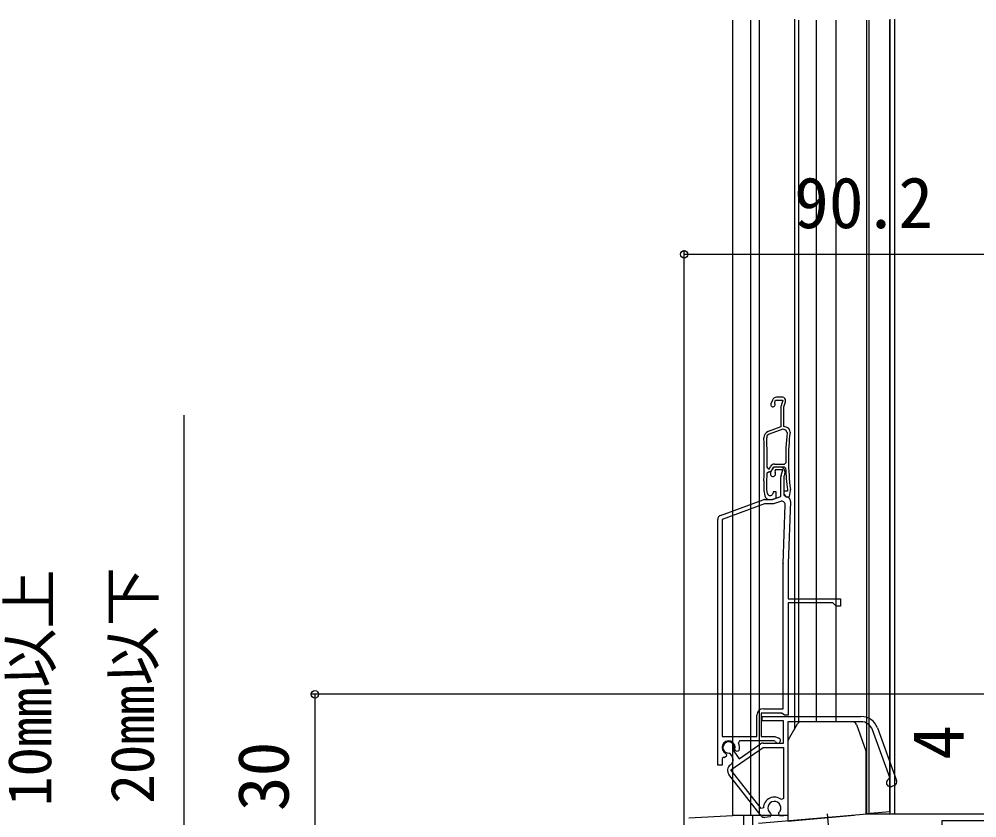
# Model space of a CAD drawing. Units: millimetres, scale not verified. Extents: x -700 to 700, y -1043 to 1038.
# Drawn here: x -587.9 to -368, y 48.1 to 231.5 of the extents above; entities that cross this region are included whole.
import ezdxf
from ezdxf.enums import TextEntityAlignment as Align

# ---------------------------------------------------------------- set-up
doc = ezdxf.new("R2010")
doc.units = ezdxf.units.MM
doc.header["$LTSCALE"] = 6
for name, color, linetype in [('0-2_YKK_11', 7, 'Continuous'), ('0-3_YKK_11E', 7, 'Continuous'), ('0-4_YKK_12', 2, 'Continuous'), ('0-5_YKK_13', 4, 'Continuous'), ('0-7_YKK_D', 6, 'Continuous')]:
    doc.layers.add(name, color=color, linetype=linetype)
doc.styles.add('ＭＳ ゴシック', font='')
doc.styles.get('ＭＳ ゴシック').set_extended_font_data('MS Gothic')

msp = doc.modelspace()

# ---------------------------------------------------------------- linework, layer by layer
at = {"layer": '0-2_YKK_11'}
msp.add_lwpolyline([(-376.005, -33.997), (-376.005, 47.503), (-362.005, 47.503), (-362.005, 46.503), (-361.005, 46.503), (-361.005, 47.503), (-346.463, 47.503), (-346.28, 47.623), (-345.73, 47.623), (-345.547, 47.503), (-337.005, 47.503), (-337.005, 46.503), (-336.005, 46.503), (-336.005, 47.503), (-327.005, 47.503), (-327.005, 46.503), (-326.005, 46.503), (-326.005, 50.003), (-327.005, 50.003), (-327.005, 49.003), (-346.005, 49.003), (-393.216, 49.003), (-418.152, 46.821)], dxfattribs=at)
at = {"layer": '0-3_YKK_11E'}
for p, q in [((-414.958, 144.053), (-415.275, 143.182)), ((-412.706, 144.711), (-414.019, 144.711)), ((-412.545, 137.353), (-415.726, 136.195)), ((-415.349, 127.364), (-414.991, 128.133)), ((-414.084, 128.711), (-413.25, 128.711)), ((-416.89, 123.325), (-416.663, 122.037)), ((-426.848, 117.592), (-417.071, 121.15)), ((-415.679, 121.211), (-415.182, 121.211)), ((-412.503, 106.569), (-412.033, 120.022)), ((-410.806, 120.776), (-411.304, 106.527)), ((-427.506, 60.211), (-427.506, 116.652)), ((-417.306, 71.411), (-394.606, 71.411)), ((-390.848, 68.779), (-386.46, 56.723)), ((-424.617, 60.261), (-424.613, 60.264)), ((-417.54, 48.639), (-424.939, 58.109)), ((-386.998, 55.57), (-387.562, 55.365))]:
    msp.add_line(p, q, dxfattribs=at)
for points in [[(-414.378, 143.271), (-414.404, 143.529), (-414.229, 144.011), (-412.569, 144.011), (-412.96, 142.764)], [(-411.558, 137.739), (-412.306, 138.011), (-412.306, 142.511), (-411.942, 143.672)], [(-413.006, 142.465), (-413.006, 137.93), (-415.916, 136.871)], [(-411.571, 136.593), (-411.897, 137.117), (-412.545, 137.353)], [(-416.185, 128.565), (-415.885, 128.261), (-415.633, 128.261), (-415.389, 128.783)], [(-416.156, 127.317), (-415.856, 127.611), (-415.728, 127.611)], [(-415.003, 128.073), (-414.706, 128.711), (-412.215, 128.711), (-411.915, 128.422)], [(-414.483, 129.361), (-412.198, 129.361), (-411.898, 129.665)], [(-412.96, 126.764), (-412.569, 128.011), (-414.276, 128.011), (-414.374, 127.799), (-414.337, 127.485)], [(-416.905, 125.516), (-416.906, 125.506), (-416.906, 123.498)], [(-416.729, 121.211), (-414.906, 121.211), (-413.006, 121.902), (-413.006, 126.465)], [(-416.053, 122.607), (-416.206, 123.472), (-416.206, 125.494), (-416.205, 125.504)], [(-412.105, 127.152), (-412.306, 126.511), (-412.306, 122.311), (-411.806, 121.811)], [(-411.508, 123.472), (-411.51, 123.382), (-411.51, 123.111), (-412.306, 123.111), (-412.306, 122.498), (-411.674, 121.745), (-411.059, 121.91), (-410.821, 123.261)], [(-414.84, 121.271), (-414.106, 121.538), (-414.106, 123.011), (-414.756, 123.011), (-414.884, 122.55)], [(-413.106, 120.801), (-414.729, 120.211), (-416.729, 120.211), (-426.506, 116.652)], [(-426.506, 116.652), (-426.506, 66.811), (-418.506, 66.811), (-418.506, 71.711)], [(-411.306, 106.423), (-411.306, 98.411), (-399.306, 98.411), (-399.306, 96.711), (-400.306, 96.711), (-401.106, 97.511), (-411.306, 97.511), (-411.306, 71.711), (-412.206, 71.711), (-412.501, 71.961), (-412.797, 72.211), (-417.506, 72.211), (-417.506, 66.811), (-414.424, 66.811), (-413.5, 66.475)], [(-417.006, 73.211), (-412.506, 73.211), (-412.506, 106.423)], [(-417.09, 65.311), (-412.406, 65.311), (-412.406, 70.411), (-417.306, 70.411), (-417.306, 71.411)], [(-394.606, 70.211), (-411.406, 70.211), (-411.406, 48.718), (-413.21, 48.56), (-413.488, 48.957), (-413.452, 49.343)], [(-388.177, 57.056), (-387.998, 57.441), (-391.975, 68.368)], [(-417.005, 50.446), (-417.542, 50.265), (-424.475, 59.14), (-417.09, 64.311), (-412.406, 64.311)], [(-423.827, 63.761), (-423.801, 63.462), (-422.565, 61.698), (-417.664, 65.13)], [(-422.617, 63.573), (-423.03, 63.39), (-423.397, 63.561), (-423.559, 63.912)], [(-414.243, 65.644), (-414.512, 65.811), (-422.476, 65.811), (-422.747, 65.382)], [(-412.406, 64.311), (-412.406, 52.555), (-412.898, 52.326)], [(-426.077, 62.052), (-426.506, 61.781), (-426.506, 60.211), (-427.506, 60.211)], [(-425.63, 62.947), (-425.465, 62.596), (-425.57, 62.206), (-425.976, 62.007)], [(-424.245, 62.353), (-424.62, 62.889), (-424.892, 63.016)], [(-415.357, 49.176), (-415.256, 48.802), (-415.46, 48.363), (-416.665, 48.258)]]:
    msp.add_lwpolyline(points, dxfattribs=at)
for centre, radius, start, end in [((-414.806, 143.011), 0.5, 159.99999, 31.31778), ((-414.019, 143.711), 1, 90.00001, 159.99998), ((-412.706, 143.911), 0.8, 342.61665, 90), ((-412.006, 142.465), 1, 162.61662, 179.99999), ((-415.403, 135.461), 1.5, 110.00002, 181.87259), ((-356.254, 130.511), 55.65, 173.72569, 180.87047), ((-411.9, 136.799), 1, 353.55258, 69.99999), ((-356.255, 130.511), 55, 173.55257, 187.25967), ((-566.823, 130.511), 150, 358.09169, 1.87259), ((-415.453, 135.443), 0.8, 110.00002, 181.8664), ((-566.823, 130.511), 150.651, 359.25983, 1.86639), ((-415.728, 128.411), 0.8, 269.99995, 334.99995), ((-414.483, 128.361), 1, 90.00001, 155.00001), ((-414.084, 127.711), 1, 90.00001, 155.00001), ((-413.25, 127.511), 1.2, 342.61664, 89.99999), ((-356.254, 130.511), 55.7, 182.1491, 187.25965), ((-566.826, 130.511), 150.704, 358.09614, 358.78569), ((-414.806, 127.111), 0.6, 155.00001, 38.61222), ((-412.006, 126.465), 1, 162.61662, 179.99999), ((-415.906, 123.498), 1, 179.99989, 189.9999), ((-411.806, 123.434), 1, 349.99998, 7.25965), ((-416.729, 120.211), 1, 89.99994, 109.99995), ((-415.679, 122.211), 1, 190.00001, 269.99999), ((-415.462, 122.711), 0.6, 190, 344.42221), ((-415.182, 122.211), 1, 269.99994, 289.99995), ((-411.806, 120.811), 1, 358.00002, 90.00002), ((-412.833, 120.05), 0.8, 358.00002, 110.00004), ((-426.506, 116.652), 1, 110.00002, 179.99999), ((-408.306, 106.423), 4.2, 177.9998, 179.99983), ((-408.306, 106.423), 3, 177.99973, 179.99975), ((-417.006, 71.711), 1.5, 90.00001, 179.99999), ((-394.606, 67.411), 4, 20, 89.99998), ((-394.606, 67.411), 2.8, 20, 89.99998), ((-413.706, 65.911), 0.6, 206.38783, 70.00002), ((-425.006, 64.311), 1.5, 344.59406, 245.40594), ((-425.006, 64.311), 1.3, 335.00001, 275.00002), ((-425.006, 64.311), 2.5, 342.83746, 25.37694), ((-417.09, 64.311), 1, 89.99999, 124.99998), ((-425.006, 64.311), 2.5, 244.62318, 247.16264), ((-425.474, 61.492), 1.5, 305.00002, 35), ((-423.757, 59.032), 1.5, 125.00002, 218.00001), ((-387.869, 56.21), 0.9, 110.00001, 290.00003), ((-387.306, 56.416), 0.9, 290.00001, 19.99999), ((-414.506, 50.411), 2.5, 49.9948, 179.19799), ((-414.506, 50.411), 1.5, 314.59407, 235.40595), ((-416.752, 49.254), 1, 217.99996, 274.99998)]:
    msp.add_arc(centre, radius, start, end, dxfattribs=at)
at = {"layer": '0-4_YKK_12'}
for p, q in [((-424.003, 48.707), (-424.003, 231.303)), ((-419.903, 48.707), (-419.903, 231.303)), ((-417.903, 48.707), (-417.903, 231.303)), ((-408.903, 70.027), (-408.903, 231.303)), ((-404.803, 70.209), (-404.803, 231.303)), ((-400.303, 70.209), (-400.303, 231.303)), ((-393.303, 48.995), (-393.303, 231.303)), ((-392.703, 49.003), (-392.703, 231.303)), ((-388.003, 231.503), (-388.003, 49.003)), ((-388.003, 49.507), (-388.003, 231.303)), ((-386.803, 49.003), (-386.803, 231.503)), ((-411.404, 48.707), (-424.003, 48.707)), ((-388.003, 49.507), (-393.407, 49.034))]:
    msp.add_line(p, q, dxfattribs=at)
at = {"layer": '0-5_YKK_13'}
for p, q in [((-409.904, 231.503), (-409.904, 68.478)), ((-411.273, 66.113), (-409.196, 69.711)), ((-396.607, 70.211), (-408.33, 70.211)), ((-395.667, 69.554), (-393.467, 63.508)), ((-411.407, 65.613), (-411.407, 47.411)), ((-393.407, 48.986), (-393.407, 63.166)), ((-434.11, 48.148), (-424.005, 48.677)), ((-421.605, 48.502), (-421.605, 36.803)), ((-411.407, 47.411), (-396.207, 48.741)), ((-402.38, 49.074), (-401.673, 40.994))]:
    msp.add_line(p, q, dxfattribs=at)
msp.add_lwpolyline([(-419.505, 48.502), (-419.505, 36.803), (-403.005, 35.359), (-403.005, -45.753), (-419.505, -47.197), (-419.505, -59.087)], dxfattribs=at)
for centre, start, end in [((-408.33, 69.211), 90, 150), ((-396.607, 69.211), 20, 90), ((-410.407, 65.613), 150, 180), ((-394.407, 63.166), 0, 20)]:
    msp.add_arc(centre, 1, start, end, dxfattribs=at)
at = {"layer": '0-7_YKK_D'}
for p, q in [((-435.205, 46.503), (-435.205, 178.503)), ((-345.005, 177.503), (-435.205, 177.503)), ((-182.737, 76.503), (-521.004, 76.503)), ((-520.004, 76.503), (-520.004, 46.503))]:
    msp.add_line(p, q, dxfattribs=at)
msp.add_lwpolyline([(-550.004, 36.503), (-550.004, 46.503), (-550.004, 140.598)], dxfattribs=at)
for centre in [(-435.205, 177.503), (-520.004, 76.503)]:
    msp.add_circle(centre, 0.85, dxfattribs=at)

# ---------------------------------------------------------------- texts
at = {"layer": '0-7_YKK_D', "style": 'ＭＳ ゴシック'}
msp.add_text('90.2', height=11.73, dxfattribs=at).set_placement((-409.969, 180.003), align=Align.BOTTOM_LEFT)
for s, height, p in [('10mm以上', 9.971, (-577.566, 50.858)), ('20mm以下', 9.971, (-553.972, 51.398)), ('4', 11.73, (-367.505, 61.485)), ('30', 11.73, (-522.504, 49.685))]:
    msp.add_text(s, height=height, rotation=90, dxfattribs=at).set_placement(p, align=Align.BOTTOM_LEFT)

doc.saveas('drawing.dxf')
